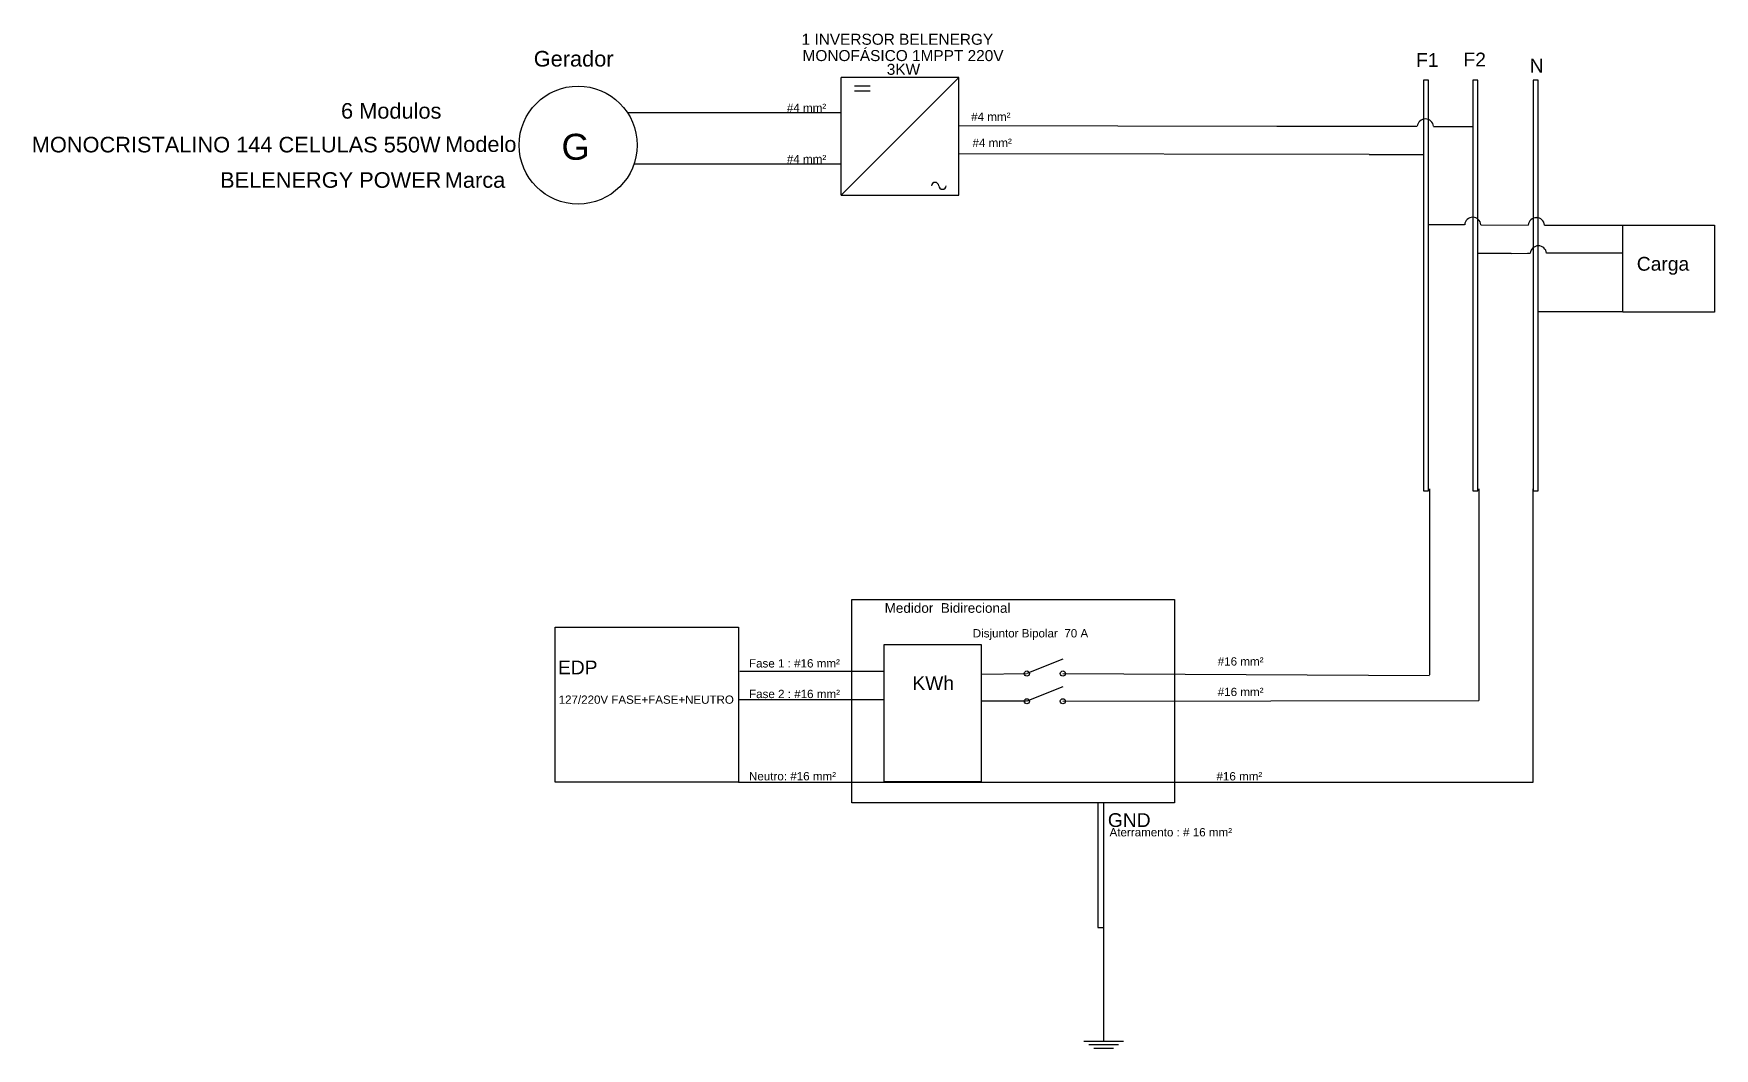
# Model space of a CAD drawing. Header units: millimetres. Extents: x 4414 to 33136, y 1904 to 19251.
import ezdxf

# ---------------------------------------------------------------- set-up
doc = ezdxf.new("R2010")
doc.units = ezdxf.units.MM
doc.styles.add('arial', font='arial.ttf')
doc.styles.get("Standard").update_dxf_attribs({"font": 'arial.ttf'})

msp = doc.modelspace()

# ---------------------------------------------------------------- linework, layer by layer
for p, q in [((20224, 18499), (18212, 18499)), ((20224, 18499), (18212, 16491)), ((18212, 16489), (18212, 18499)), ((20224, 16489), (20224, 18499)), ((28167, 18457), (28167, 11437)), ((28251, 18457), (28167, 18457)), ((28251, 11437), (28251, 18457)), ((29010, 18457), (29010, 12556)), ((29094, 18457), (29010, 18457)), ((29010, 18457), (29010, 11437)), ((29094, 18457), (29010, 18457)), ((29094, 12556), (29094, 18457)), ((29094, 11437), (29094, 18457)), ((30040, 18456), (30040, 12554)), ((30125, 18456), (30040, 18456)), ((30040, 18456), (30040, 11435)), ((30125, 18456), (30040, 18456)), ((30125, 12554), (30125, 18456)), ((30125, 11435), (30125, 18456)), ((18440, 18356), (18708, 18356)), ((18440, 18273), (18708, 18273)), ((18212, 17895), (14565, 17895)), ((25659, 17661), (20224, 17672)), ((28054, 17661), (25659, 17661)), ((28337, 17665), (29010, 17665)), ((18212, 17020), (14674, 17020)), ((27238, 17184), (20224, 17194)), ((27238, 17184), (28165, 17184)), ((18212, 16489), (20224, 16489)), ((28867, 15984), (28251, 15984)), ((29146, 15984), (29956, 15976)), ((30233, 15979), (31502, 15979)), ((31502, 15979), (31570, 15979)), ((29662, 15491), (29092, 15494)), ((29662, 15491), (29940, 15495)), ((29940, 15495), (29990, 15497)), ((30267, 15501), (31226, 15501)), ((31226, 15501), (31570, 15501)), ((30125, 14500), (31570, 14500)), ((28167, 11437), (28251, 11437)), ((28265, 11470), (28265, 8288)), ((29010, 11437), (29094, 11437)), ((29108, 11470), (29108, 7852)), ((30038, 6457), (30042, 11469)), ((30040, 11435), (30125, 11435)), ((16465, 8348), (16460, 8348)), ((18946, 8344), (16480, 8348)), ((22003, 8559), (21387, 8312)), ((21379, 8309), (20600, 8298)), ((22003, 8084), (21387, 7838)), ((22003, 8312), (28265, 8276)), ((16465, 7861), (16460, 7861)), ((18946, 7860), (16465, 7861)), ((21381, 7837), (20606, 7838)), ((22003, 7838), (29108, 7852)), ((16460, 6457), (30038, 6457))]:
    msp.add_line(p, q)
at = {"color": 3}
for p, q in [((22599, 6105), (22599, 3973)), ((22700, 3973), (22700, 6105)), ((22599, 3973), (22700, 3973)), ((22700, 2031), (22700, 3973)), ((23037, 2022), (22363, 2022)), ((22953, 1963), (22447, 1963)), ((22869, 1904), (22531, 1904))]:
    msp.add_line(p, q, dxfattribs=at)
for points in [[(31570, 15979), (33136, 15979), (33136, 14487), (31570, 14487)], [(18398, 9575), (23912, 9575), (23912, 6104), (18398, 6104)], [(13328, 9103), (16460, 9103), (16460, 6457), (13328, 6457)], [(18946, 8806), (20606, 8806), (20606, 6459), (18946, 6459)]]:
    msp.add_lwpolyline(points, close=True)
for centre, radius in [((13718, 17345), 1009), ((21387, 8312), 44), ((22003, 8312), 44), ((21387, 7838), 44), ((22003, 7838), 44)]:
    msp.add_circle(centre, radius)
for centre, radius, start, end in [((28198, 17654), 139, 4.8424, 175.1498), ((19819, 16644), 63.4, 3.9499, 176.0501), ((19945, 16653), 63.4, 183.9499, 356.0501), ((29008, 15973), 139, 4.8257, 175.1743), ((30095, 15964), 139, 4.8263, 175.1497), ((30095, 15967), 139, 4.8263, 175.1497), ((30129, 15485), 139, 4.8263, 175.1497)]:
    msp.add_arc(centre, radius, start, end)

# ---------------------------------------------------------------- texts
for s, height, p in [('1 INVERSOR BELENERGY', 188.29, (17538, 19060)), (' MONOFÁSICO 1MPPT 220V', 188.29, (17481, 18781)), ('3KW', 188.3, (18993, 18546)), ('F1', 235.4, (28039, 18681)), ('F2', 235.4, (28848, 18690)), ('N', 235, (29980, 18585)), ('#4 mm²', 142, (17286, 17910)), ('#4 mm²', 142, (20435, 17759)), ('G', 444, (13434, 17094)), ('#4 mm²', 142, (20458, 17314)), ('#4 mm²', 142, (17286, 17035)), ('Carga', 235.4, (31810, 15198)), ('Medidor  Bidirecional', 164.76, (18957, 9350)), ('Disjuntor Bipolar  70 A', 141.98, (20462, 8929)), ('EDP', 235.4, (13374, 8298)), ('Fase 1 : #16 mm²', 141.98, (16638, 8415)), ('#16 mm²', 142, (24649, 8448)), ('KWh', 235.4, (19430, 8031)), ('#16 mm²', 142, (24649, 7927)), ('127/220V FASE+FASE+NEUTRO', 141.22, (13387, 7795)), ('Fase 2 : #16 mm²', 141.98, (16639, 7892)), ('Neutro: #16 mm²', 141.98, (16638, 6486)), ('#16 mm²', 142, (24627, 6485)), ('GND', 235.4, (22771, 5689)), ('Aterramento : # 16 mm²', 141.98, (22800, 5528))]:
    msp.add_text(s, height=height).set_placement(p)
at = {"style": 'arial'}
for s, p in [('Gerador ', (12960, 18688)), ('Modelo', (11445, 17228)), ('Marca', (11440, 16615))]:
    msp.add_text(s, height=266.2, dxfattribs=at).set_placement(p)
at = {"color": 2, "style": 'arial'}
for s, height, p in [('6 Modulos', 266.2, (9667, 17797)), ('MONOCRISTALINO 144 CELULAS 550W', 266.22, (4383, 17220)), ('BELENERGY POWER', 266.22, (7601, 16615))]:
    msp.add_text(s, height=height, dxfattribs=at).set_placement(p)

doc.saveas('drawing.dxf')
